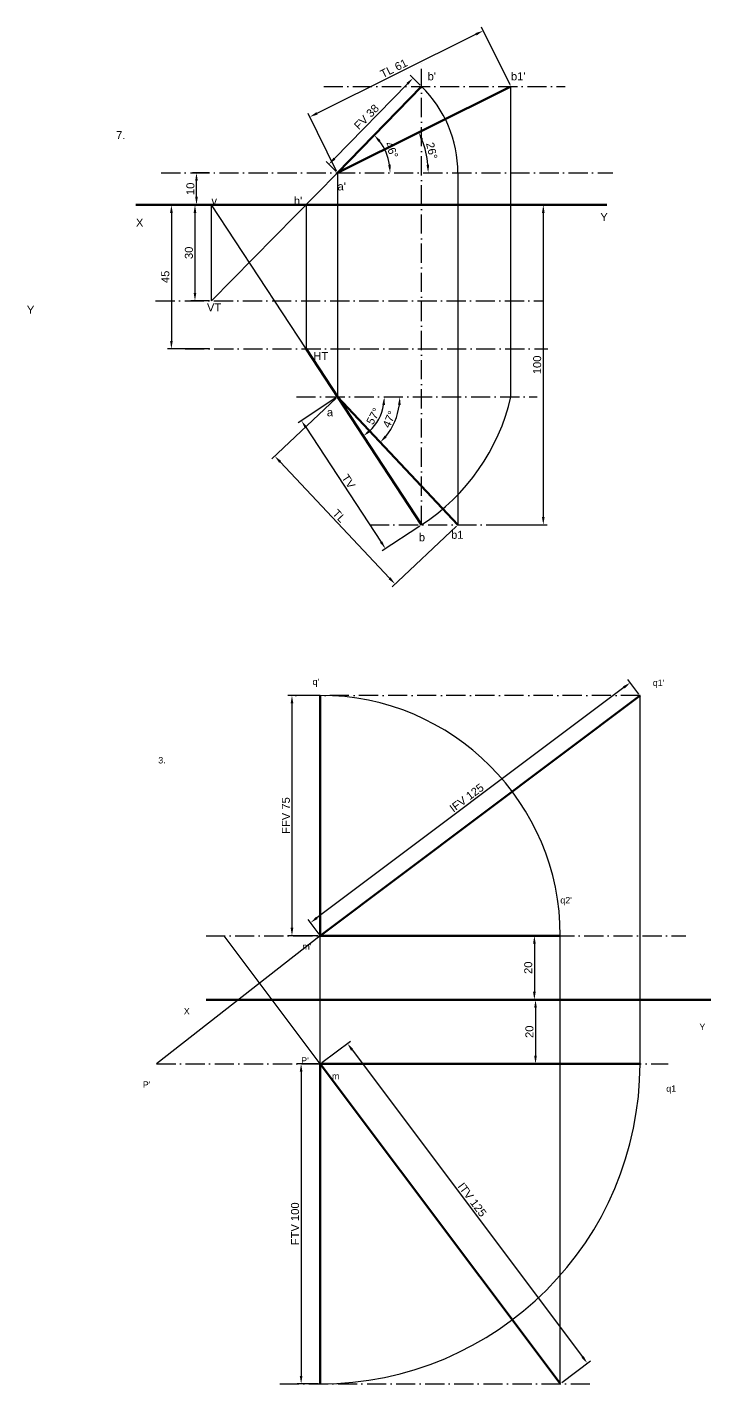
# Model space of a CAD drawing. Header units: millimetres. Extents: x 1097 to 1596, y 1025 to 1725.
# Drawn here: x 1382.2 to 1596, y 1301.1 to 1725 of the extents above; entities that cross this region are included whole.
import ezdxf

# ---------------------------------------------------------------- set-up
doc = ezdxf.new("R2010")
doc.units = ezdxf.units.MM
doc.header["$LTSCALE"] = 0.5
doc.linetypes.add('ACAD_ISO10W100', pattern=[18, 12, -3, 0, -3])
doc.styles.get("Standard").update_dxf_attribs({"font": 'arial.ttf'})
doc.dimstyles.new('ISO-25', dxfattribs={"dimtxt": 2.5, "dimasz": 2.5, "dimexe": 1.25, "dimexo": 0.625, "dimtad": 1, "dimdec": 0, "dimtxsty": 'Standard', "dimcen": 2.5, "dimadec": 0, "dimazin": 0, "dimtfac": 1, "dimtdec": 0, "dimtmove": 0, "dimatfit": 3, "dimfxl": 1, "dimarcsym": 0})

# ---------------------------------------------------------------- blocks, each defined once
blk = doc.blocks.new('*D24')
at = {"color": 0, "lineweight": -2, "transparency": 16777216}
for p, q in [((1439.19, 1679.48), (1433.9, 1679.48)), ((1435.15, 1671.98), (1435.15, 1676.98)), ((1439.19, 1669.48), (1433.9, 1669.48))]:
    blk.add_line(p, q, dxfattribs=at)
at = {"color": 0, "transparency": 16777216}
for points in [[(1434.74, 1676.98), (1435.57, 1676.98), (1435.15, 1679.48)], [(1434.74, 1671.98), (1435.57, 1671.98), (1435.15, 1669.48)]]:
    blk.add_solid(points, dxfattribs=at)
at = {"layer": 'Defpoints', "color": 0, "transparency": 16777216}
for p in [(1435.15, 1679.48), (1439.82, 1679.48), (1439.82, 1669.48)]:
    blk.add_point(p, dxfattribs=at)
at = {"color": 0, "transparency": 16777216, "insert": (1433.25, 1674.48), "char_height": 2.5, "attachment_point": 5, "rotation": 90}
blk.add_mtext('10', dxfattribs=at)
blk = doc.blocks.new('*D25')
at = {"color": 0, "lineweight": -2, "transparency": 16777216}
for p, q in [((1439.19, 1669.48), (1433.43, 1669.48)), ((1434.68, 1666.98), (1434.68, 1641.98)), ((1439.19, 1639.48), (1433.43, 1639.48))]:
    blk.add_line(p, q, dxfattribs=at)
at = {"color": 0, "transparency": 16777216}
for points in [[(1434.26, 1666.98), (1435.1, 1666.98), (1434.68, 1669.48)], [(1434.26, 1641.98), (1435.1, 1641.98), (1434.68, 1639.48)]]:
    blk.add_solid(points, dxfattribs=at)
at = {"layer": 'Defpoints', "color": 0, "transparency": 16777216}
for p in [(1439.82, 1669.48), (1434.68, 1639.48), (1439.82, 1639.48)]:
    blk.add_point(p, dxfattribs=at)
at = {"color": 0, "transparency": 16777216, "insert": (1432.78, 1654.48), "char_height": 2.5, "attachment_point": 5, "rotation": 90}
blk.add_mtext('30', dxfattribs=at)
blk = doc.blocks.new('*D26')
at = {"color": 0, "lineweight": -2, "transparency": 16777216}
blk.add_arc((1479.26, 1679.48), 16.45, 8.7185, 36.9748, dxfattribs=at)
at = {"color": 0, "transparency": 16777216}
for points in [[(1492.08, 1689.09), (1492.71, 1689.64), (1490.74, 1691.25)], [(1495.93, 1682), (1495.1, 1681.94), (1495.7, 1679.48)]]:
    blk.add_solid(points, dxfattribs=at)
at = {"layer": 'Defpoints', "color": 0, "transparency": 16777216}
for p in [(1505.55, 1706.41), (1495.12, 1683.8), (1424.13, 1679.48), (1479.26, 1679.48), (1565.32, 1679.48)]:
    blk.add_point(p, dxfattribs=at)
at = {"color": 0, "transparency": 16777216, "insert": (1496.16, 1686.6), "char_height": 2.5, "attachment_point": 5, "rotation": 292.8466}
blk.add_mtext('46°', dxfattribs=at)
blk = doc.blocks.new('*D27')
at = {"color": 0, "lineweight": -2, "transparency": 16777216}
blk.add_arc((1479.26, 1679.48), 28.35, 5.0538, 21.361, dxfattribs=at)
at = {"color": 0, "transparency": 16777216}
for points in [[(1505.28, 1689.64), (1506.04, 1689.97), (1504.65, 1692.09)], [(1507.91, 1681.99), (1507.08, 1681.96), (1507.61, 1679.48)]]:
    blk.add_solid(points, dxfattribs=at)
at = {"layer": 'Defpoints', "color": 0, "transparency": 16777216}
for p in [(1533.48, 1706.41), (1507.27, 1683.82), (1424.13, 1679.48), (1479.26, 1679.48), (1565.32, 1679.48)]:
    blk.add_point(p, dxfattribs=at)
at = {"color": 0, "transparency": 16777216, "insert": (1508.71, 1686.39), "char_height": 2.5, "attachment_point": 5, "rotation": 283.2074}
blk.add_mtext('26°', dxfattribs=at)
blk = doc.blocks.new('*D28')
at = {"color": 0, "lineweight": -2, "transparency": 16777216}
blk.add_arc((1479.26, 1609.48), 14.63, 313.1161, 350.2, dxfattribs=at)
at = {"color": 0, "transparency": 16777216}
for points in [[(1493.26, 1607.02), (1494.09, 1606.95), (1493.89, 1609.48)], [(1489.52, 1598.47), (1489, 1599.12), (1487.29, 1597.25)]]:
    blk.add_solid(points, dxfattribs=at)
at = {"layer": 'Defpoints', "color": 0, "transparency": 16777216}
for p in [(1469.4, 1624.48), (1466.41, 1609.48), (1541.7, 1609.48), (1490.82, 1600.51), (1505.55, 1569.48)]:
    blk.add_point(p, dxfattribs=at)
at = {"color": 0, "transparency": 16777216, "insert": (1490.47, 1603.43), "char_height": 2.5, "attachment_point": 5, "rotation": 61.6581}
blk.add_mtext('57°', dxfattribs=at)
blk = doc.blocks.new('*D29')
at = {"color": 0, "lineweight": -2, "transparency": 16777216}
blk.add_arc((1479.26, 1609.48), 19.49, 320.6138, 352.6448, dxfattribs=at)
at = {"color": 0, "transparency": 16777216}
for points in [[(1498.17, 1607.01), (1499, 1606.96), (1498.74, 1609.48)], [(1494.62, 1596.83), (1494.01, 1597.4), (1492.61, 1595.29)]]:
    blk.add_solid(points, dxfattribs=at)
at = {"layer": 'Defpoints', "color": 0, "transparency": 16777216}
for p in [(1466.41, 1609.48), (1479.26, 1609.48), (1541.7, 1609.48), (1495.93, 1599.39), (1516.9, 1569.48)]:
    blk.add_point(p, dxfattribs=at)
at = {"color": 0, "transparency": 16777216, "insert": (1495.42, 1602.49), "char_height": 2.5, "attachment_point": 5, "rotation": 66.6293}
blk.add_mtext('47°', dxfattribs=at)
blk = doc.blocks.new('*D30')
at = {"color": 0, "lineweight": -2, "transparency": 16777216}
for p, q in [((1439.19, 1669.48), (1426.05, 1669.48)), ((1427.3, 1666.98), (1427.3, 1626.98)), ((1439.19, 1624.48), (1426.05, 1624.48))]:
    blk.add_line(p, q, dxfattribs=at)
at = {"color": 0, "transparency": 16777216}
for points in [[(1426.89, 1666.98), (1427.72, 1666.98), (1427.3, 1669.48)], [(1426.89, 1626.98), (1427.72, 1626.98), (1427.3, 1624.48)]]:
    blk.add_solid(points, dxfattribs=at)
at = {"layer": 'Defpoints', "color": 0, "transparency": 16777216}
for p in [(1439.82, 1669.48), (1427.3, 1624.48), (1439.82, 1624.48)]:
    blk.add_point(p, dxfattribs=at)
at = {"color": 0, "transparency": 16777216, "insert": (1425.41, 1646.98), "char_height": 2.5, "attachment_point": 5, "rotation": 90}
blk.add_mtext('45', dxfattribs=at)
blk = doc.blocks.new('*D31')
at = {"color": 0, "lineweight": -2, "transparency": 16777216}
for p, q in [((1525.99, 1669.48), (1544.85, 1669.48)), ((1543.6, 1666.98), (1543.6, 1571.98)), ((1525.99, 1569.48), (1544.85, 1569.48))]:
    blk.add_line(p, q, dxfattribs=at)
at = {"color": 0, "transparency": 16777216}
for points in [[(1543.18, 1666.98), (1544.01, 1666.98), (1543.6, 1669.48)], [(1543.18, 1571.98), (1544.01, 1571.98), (1543.6, 1569.48)]]:
    blk.add_solid(points, dxfattribs=at)
at = {"layer": 'Defpoints', "color": 0, "transparency": 16777216}
for p in [(1525.36, 1669.48), (1525.36, 1569.48), (1543.6, 1569.48)]:
    blk.add_point(p, dxfattribs=at)
at = {"color": 0, "transparency": 16777216, "insert": (1541.69, 1619.48), "char_height": 2.5, "attachment_point": 5, "rotation": 90}
blk.add_mtext('100', dxfattribs=at)
blk = doc.blocks.new('*D32')
at = {"color": 0, "lineweight": -2, "transparency": 16777216}
for p, q in [((1505.1, 1706.85), (1501.94, 1709.94)), ((1501.09, 1707.28), (1478.29, 1683.92)), ((1478.81, 1679.92), (1475.65, 1683))]:
    blk.add_line(p, q, dxfattribs=at)
at = {"color": 0, "transparency": 16777216}
for points in [[(1500.79, 1707.57), (1501.38, 1706.98), (1502.83, 1709.06)], [(1477.99, 1684.21), (1478.58, 1683.63), (1476.54, 1682.13)]]:
    blk.add_solid(points, dxfattribs=at)
at = {"layer": 'Defpoints', "color": 0, "transparency": 16777216}
for p in [(1505.55, 1706.41), (1476.54, 1682.13), (1479.26, 1679.48)]:
    blk.add_point(p, dxfattribs=at)
at = {"color": 0, "transparency": 16777216, "insert": (1488.32, 1696.93), "char_height": 2.5, "attachment_point": 5, "rotation": 45.6933}
blk.add_mtext('FV 38', dxfattribs=at)
blk = doc.blocks.new('*D23')
at = {"color": 0, "lineweight": -2, "transparency": 16777216}
for p, q in [((1522.57, 1722.76), (1472.82, 1698.05)), ((1533.2, 1706.97), (1524.25, 1725)), ((1478.98, 1680.04), (1470.03, 1698.06))]:
    blk.add_line(p, q, dxfattribs=at)
at = {"color": 0, "transparency": 16777216}
for points in [[(1522.38, 1723.14), (1522.75, 1722.39), (1524.81, 1723.88)], [(1472.64, 1698.43), (1473.01, 1697.68), (1470.58, 1696.94)]]:
    blk.add_solid(points, dxfattribs=at)
at = {"layer": 'Defpoints', "color": 0, "transparency": 16777216}
for p in [(1533.48, 1706.41), (1470.58, 1696.94), (1479.26, 1679.48)]:
    blk.add_point(p, dxfattribs=at)
at = {"color": 0, "transparency": 16777216, "insert": (1496.85, 1712.11), "char_height": 2.5, "attachment_point": 5, "rotation": 26.4148}
blk.add_mtext('TL 61', dxfattribs=at)
blk = doc.blocks.new('*D34')
at = {"color": 0, "lineweight": -2, "transparency": 16777216}
for p, q in [((1478.73, 1609.14), (1466.92, 1601.37)), ((1469.34, 1599.97), (1492.88, 1564.14)), ((1505.03, 1569.14), (1493.21, 1561.37))]:
    blk.add_line(p, q, dxfattribs=at)
at = {"color": 0, "transparency": 16777216}
for points in [[(1469.68, 1600.2), (1468.99, 1599.74), (1467.96, 1602.06)], [(1493.23, 1564.37), (1492.53, 1563.92), (1494.25, 1562.06)]]:
    blk.add_solid(points, dxfattribs=at)
at = {"layer": 'Defpoints', "color": 0, "transparency": 16777216}
for p in [(1479.26, 1609.48), (1505.55, 1569.48), (1494.25, 1562.06)]:
    blk.add_point(p, dxfattribs=at)
at = {"color": 0, "transparency": 16777216, "insert": (1482.68, 1583.09), "char_height": 2.5, "attachment_point": 5, "rotation": 303.3161}
blk.add_mtext('TV', dxfattribs=at)
blk = doc.blocks.new('*D35')
at = {"color": 0, "lineweight": -2, "transparency": 16777216}
for p, q in [((1478.8, 1609.05), (1458.7, 1590.13)), ((1461.32, 1589.17), (1495.54, 1552.81)), ((1516.44, 1569.05), (1496.34, 1550.13))]:
    blk.add_line(p, q, dxfattribs=at)
at = {"color": 0, "transparency": 16777216}
for points in [[(1461.63, 1589.46), (1461.02, 1588.88), (1459.61, 1590.99)], [(1495.84, 1553.1), (1495.23, 1552.53), (1497.25, 1550.99)]]:
    blk.add_solid(points, dxfattribs=at)
at = {"layer": 'Defpoints', "color": 0, "transparency": 16777216}
for p in [(1479.26, 1609.48), (1516.9, 1569.48), (1497.25, 1550.99)]:
    blk.add_point(p, dxfattribs=at)
at = {"color": 0, "transparency": 16777216, "insert": (1479.79, 1572.28), "char_height": 2.5, "attachment_point": 5, "rotation": 313.2586}
blk.add_mtext('TL', dxfattribs=at)
blk = doc.blocks.new('*D79')
at = {"color": 0, "lineweight": -2, "transparency": 16777216}
for p, q in [((1548.3, 1441.14), (1539.56, 1441.14)), ((1540.81, 1438.64), (1540.81, 1423.64)), ((1548.3, 1421.14), (1539.56, 1421.14))]:
    blk.add_line(p, q, dxfattribs=at)
at = {"color": 0, "transparency": 16777216}
for points in [[(1540.39, 1438.64), (1541.23, 1438.64), (1540.81, 1441.14)], [(1540.39, 1423.64), (1541.23, 1423.64), (1540.81, 1421.14)]]:
    blk.add_solid(points, dxfattribs=at)
at = {"layer": 'Defpoints', "color": 0, "transparency": 16777216}
for p in [(1548.92, 1441.14), (1540.81, 1421.14), (1548.92, 1421.14)]:
    blk.add_point(p, dxfattribs=at)
at = {"color": 0, "transparency": 16777216, "insert": (1538.91, 1431.14), "char_height": 2.5, "attachment_point": 5, "rotation": 90}
blk.add_mtext('20', dxfattribs=at)
blk = doc.blocks.new('*D80')
at = {"color": 0, "lineweight": -2, "transparency": 16777216}
for p, q in [((1548.3, 1421.14), (1539.92, 1421.14)), ((1541.17, 1418.64), (1541.17, 1403.64)), ((1548.3, 1401.14), (1539.92, 1401.14))]:
    blk.add_line(p, q, dxfattribs=at)
at = {"color": 0, "transparency": 16777216}
for points in [[(1540.75, 1418.64), (1541.58, 1418.64), (1541.17, 1421.14)], [(1540.75, 1403.64), (1541.58, 1403.64), (1541.17, 1401.14)]]:
    blk.add_solid(points, dxfattribs=at)
at = {"layer": 'Defpoints', "color": 0, "transparency": 16777216}
for p in [(1548.92, 1421.14), (1541.17, 1401.14), (1548.92, 1401.14)]:
    blk.add_point(p, dxfattribs=at)
at = {"color": 0, "transparency": 16777216, "insert": (1539.27, 1411.14), "char_height": 2.5, "attachment_point": 5, "rotation": 90}
blk.add_mtext('20', dxfattribs=at)
blk = doc.blocks.new('*D81')
at = {"color": 0, "lineweight": -2, "transparency": 16777216}
for p, q in [((1568.79, 1518.7), (1472.79, 1446.7)), ((1573.47, 1516.64), (1570.04, 1521.2)), ((1473.47, 1441.64), (1470.04, 1446.2))]:
    blk.add_line(p, q, dxfattribs=at)
at = {"color": 0, "transparency": 16777216}
for points in [[(1568.54, 1519.04), (1569.04, 1518.37), (1570.79, 1520.2)], [(1472.54, 1447.04), (1473.04, 1446.37), (1470.79, 1445.2)]]:
    blk.add_solid(points, dxfattribs=at)
at = {"layer": 'Defpoints', "color": 0, "transparency": 16777216}
for p in [(1573.84, 1516.14), (1470.79, 1445.2), (1473.84, 1441.14)]:
    blk.add_point(p, dxfattribs=at)
at = {"color": 0, "transparency": 16777216, "insert": (1519.65, 1484.23), "char_height": 2.5, "attachment_point": 5, "rotation": 36.8706}
blk.add_mtext('IFV 125', dxfattribs=at)
blk = doc.blocks.new('*D82')
at = {"color": 0, "lineweight": -2, "transparency": 16777216}
for p, q in [((1473.22, 1516.22), (1463.76, 1516.22)), ((1465.01, 1513.72), (1465.01, 1443.64)), ((1473.22, 1441.14), (1463.76, 1441.14))]:
    blk.add_line(p, q, dxfattribs=at)
at = {"color": 0, "transparency": 16777216}
for points in [[(1464.59, 1513.72), (1465.43, 1513.72), (1465.01, 1516.22)], [(1464.59, 1443.64), (1465.43, 1443.64), (1465.01, 1441.14)]]:
    blk.add_solid(points, dxfattribs=at)
at = {"layer": 'Defpoints', "color": 0, "transparency": 16777216}
for p in [(1473.84, 1516.22), (1465.01, 1441.14), (1473.84, 1441.14)]:
    blk.add_point(p, dxfattribs=at)
at = {"color": 0, "transparency": 16777216, "insert": (1463.11, 1478.68), "char_height": 2.5, "attachment_point": 5, "rotation": 90}
blk.add_mtext('FFV 75', dxfattribs=at)
blk = doc.blocks.new('*D83')
at = {"color": 0, "lineweight": -2, "transparency": 16777216}
for p, q in [((1473.22, 1401.14), (1466.62, 1401.14)), ((1467.87, 1398.64), (1467.87, 1303.64)), ((1473.22, 1301.14), (1466.62, 1301.14))]:
    blk.add_line(p, q, dxfattribs=at)
at = {"color": 0, "transparency": 16777216}
for points in [[(1467.45, 1398.64), (1468.29, 1398.64), (1467.87, 1401.14)], [(1467.45, 1303.64), (1468.29, 1303.64), (1467.87, 1301.14)]]:
    blk.add_solid(points, dxfattribs=at)
at = {"layer": 'Defpoints', "color": 0, "transparency": 16777216}
for p in [(1473.84, 1401.14), (1467.87, 1301.14), (1473.84, 1301.14)]:
    blk.add_point(p, dxfattribs=at)
at = {"color": 0, "transparency": 16777216, "insert": (1465.97, 1351.14), "char_height": 2.5, "attachment_point": 5, "rotation": 90}
blk.add_mtext('FTV 100', dxfattribs=at)
blk = doc.blocks.new('*D84')
at = {"color": 0, "lineweight": -2, "transparency": 16777216}
for p, q in [((1474.34, 1401.51), (1483.31, 1408.25)), ((1483.81, 1405.5), (1555.89, 1309.56)), ((1549.42, 1301.57), (1558.39, 1308.31))]:
    blk.add_line(p, q, dxfattribs=at)
at = {"color": 0, "transparency": 16777216}
for points in [[(1484.15, 1405.75), (1483.48, 1405.25), (1482.31, 1407.5)], [(1556.22, 1309.81), (1555.55, 1309.31), (1557.39, 1307.56)]]:
    blk.add_solid(points, dxfattribs=at)
at = {"layer": 'Defpoints', "color": 0, "transparency": 16777216}
for p in [(1473.84, 1401.14), (1557.39, 1307.56), (1548.92, 1301.2)]:
    blk.add_point(p, dxfattribs=at)
at = {"color": 0, "transparency": 16777216, "insert": (1521.37, 1358.67), "char_height": 2.5, "attachment_point": 5, "rotation": 306.9153}
blk.add_mtext('ITV 125', dxfattribs=at)

msp = doc.modelspace()

# ---------------------------------------------------------------- linework, layer by layer
at = {"color": 1, "linetype": 'ACAD_ISO10W100'}
for p, q in [((1505.55, 1569.48), (1505.55, 1713.51)), ((1474.93, 1706.41), (1550.46, 1706.41)), ((1424.13, 1679.48), (1565.32, 1679.48)), ((1422.37, 1639.48), (1543.6, 1639.48)), ((1431.6, 1624.48), (1545.02, 1624.48)), ((1466.41, 1609.48), (1541.7, 1609.48)), ((1489.37, 1569.48), (1527.02, 1569.48)), ((1573.84, 1516.14), (1463.84, 1516.14)), ((1438.13, 1441.14), (1588.13, 1441.14)), ((1422.65, 1401.14), (1582.65, 1401.14)), ((1461.18, 1301.14), (1558.29, 1301.14))]:
    msp.add_line(p, q, dxfattribs=at)
at = {"lineweight": 60}
for p, q in [((1479.26, 1679.48), (1505.55, 1706.41)), ((1533.48, 1706.41), (1479.26, 1679.48)), ((1505.55, 1569.48), (1469.4, 1624.48)), ((1479.26, 1609.48), (1516.9, 1569.48))]:
    msp.add_line(p, q, dxfattribs=at)
for p, q in [((1533.48, 1609.48), (1533.48, 1706.41)), ((1439.82, 1639.48), (1479.26, 1679.48)), ((1479.26, 1679.48), (1479.26, 1609.48)), ((1516.9, 1679.48), (1516.9, 1569.48)), ((1439.82, 1639.48), (1439.82, 1669.48)), ((1469.4, 1624.48), (1439.82, 1669.48)), ((1469.4, 1669.48), (1469.4, 1624.48)), ((1573.84, 1401.14), (1573.84, 1516.14)), ((1473.84, 1441.14), (1422.65, 1401.14)), ((1473.84, 1401.14), (1443.79, 1441.14)), ((1473.84, 1401.14), (1473.84, 1441.14)), ((1548.92, 1301.2), (1548.92, 1441.14))]:
    msp.add_line(p, q)
at = {"lineweight": 100}
msp.add_line((1416.21, 1669.48), (1563.48, 1669.48), dxfattribs=at)
at = {"lineweight": 70}
for p, q in [((1473.84, 1441.14), (1573.84, 1516.14)), ((1473.84, 1441.14), (1473.84, 1516.14)), ((1473.84, 1441.14), (1548.92, 1441.14)), ((1473.84, 1401.14), (1473.84, 1301.14)), ((1473.84, 1401.14), (1548.92, 1301.2)), ((1473.84, 1401.14), (1573.84, 1401.14))]:
    msp.add_line(p, q, dxfattribs=at)
at = {"lineweight": 50}
msp.add_line((1438.13, 1421.14), (1596.01, 1421.14), dxfattribs=at)
for centre, radius, start, end in [((1479.26, 1679.48), 37.64, 0, 45.6933), ((1469.4, 1624.48), 65.82, 303.3161, 346.8262), ((1473.84, 1441.14), 75.08, 0, 90), ((1473.84, 1401.14), 100, 270, 0)]:
    msp.add_arc(centre, radius, start, end)

# ---------------------------------------------------------------- texts
for s, p in [("q'", (1471.44, 1519.49)), ("q1'", (1577.84, 1519.17)), ('3.', (1423.2, 1494.96)), ("q2'", (1548.92, 1451.23)), ("m'", (1468.26, 1436.81)), ('X', (1431.18, 1416.56)), ('Y', (1592.4, 1411.68)), ("P'", (1467.87, 1401.17)), ("P'", (1418.36, 1393.64)), ('m', (1477.51, 1396.28)), ('q1', (1582.05, 1392.38))]:
    msp.add_text(s, height=2).set_placement(p)
at = {"char_height": 2.5, "attachment_point": 1}
for s, insert in [("b'", (1507.42, 1710.89)), ("b1'", (1533.48, 1710.89)), ('7.', (1410, 1692.5)), ("a'", (1479.26, 1676.49)), ('v', (1439.82, 1671.98)), ("h'", (1465.59, 1671.98)), ('Y', (1561.43, 1666.92)), ('X', (1416.21, 1665.16)), ('Y', (1382.11, 1637.93)), ('VT', (1438.43, 1638.7)), ('HT', (1471.69, 1623.49)), ('a', (1475.93, 1605.94)), ('b', (1504.68, 1566.88)), ('b1', (1514.77, 1567.64))]:
    msp.add_mtext(s, dxfattribs=dict(at, insert=insert))

# ---------------------------------------------------------------- dimensions: what is measured, and where the dimension line sits
for p1, p2, distance, text, picture, middle in [((1533.48, 1706.41), (1479.26, 1679.48), -19.5, 'TL <>', '*D23', (1496.85, 1712.11)), ((1505.55, 1706.41), (1479.26, 1679.48), -3.8, 'FV <>', '*D32', (1488.32, 1696.93)), ((1479.26, 1609.48), (1516.9, 1569.48), -26.98, 'TL', '*D35', (1479.79, 1572.28)), ((1479.26, 1609.48), (1505.55, 1569.48), -13.51, 'TV', '*D34', (1482.68, 1583.09)), ((1573.84, 1516.14), (1473.84, 1441.14), -5.08, 'IFV <>', '*D81', (1519.65, 1484.23)), ((1473.84, 1516.22), (1473.84, 1441.14), -8.83, 'FFV <>', '*D82', (1463.11, 1478.68)), ((1473.84, 1401.14), (1548.92, 1301.2), 10.59, 'ITV <>', '*D84', (1521.37, 1358.67)), ((1473.84, 1401.14), (1473.84, 1301.14), -5.97, 'FTV <>', '*D83', (1465.97, 1351.14))]:
    dim = msp.add_aligned_dim(p1=p1, p2=p2, distance=distance, text=text, dimstyle='ISO-25')
    dim.commit()
    dim.dimension.update_dxf_attribs({"geometry": picture, "text_midpoint": middle})
for base, line1, line2, picture, middle in [((1495.12, 1683.8), ((1479.26, 1679.48), (1505.55, 1706.41)), ((1424.13, 1679.48), (1565.32, 1679.48)), '*D26', (1496.16, 1686.6)), ((1507.27, 1683.82), ((1533.48, 1706.41), (1479.26, 1679.48)), ((1424.13, 1679.48), (1565.32, 1679.48)), '*D27', (1508.71, 1686.39)), ((1490.82, 1600.51), ((1505.55, 1569.48), (1469.4, 1624.48)), ((1466.41, 1609.48), (1541.7, 1609.48)), '*D28', (1490.47, 1603.43)), ((1495.93, 1599.39), ((1479.26, 1609.48), (1516.9, 1569.48)), ((1466.41, 1609.48), (1541.7, 1609.48)), '*D29', (1495.42, 1602.49))]:
    dim = msp.add_angular_dim_2l(base=base, line1=line1, line2=line2, dimstyle='ISO-25')
    dim.commit()
    dim.dimension.update_dxf_attribs({"geometry": picture, "text_midpoint": middle})
for p1, p2, distance, picture, middle in [((1439.82, 1669.48), (1439.82, 1679.48), 4.67, '*D24', (1433.25, 1674.48)), ((1439.82, 1669.48), (1439.82, 1639.48), -5.14, '*D25', (1432.78, 1654.48)), ((1525.36, 1669.48), (1525.36, 1569.48), 18.23, '*D31', (1541.69, 1619.48))]:
    dim = msp.add_aligned_dim(p1=p1, p2=p2, distance=distance, dimstyle='ISO-25')
    dim.commit()
    dim.dimension.update_dxf_attribs({"geometry": picture, "text_midpoint": middle})
dim = msp.add_linear_dim(base=(1427.3, 1624.48), p1=(1439.82, 1669.48), p2=(1439.82, 1624.48), angle=270, dimstyle='ISO-25')
dim.commit()
dim.dimension.update_dxf_attribs({"geometry": '*D30', "text_midpoint": (1427.3, 1646.98), "dimtype": 161})
for base, p1, p2, picture, middle in [((1540.81, 1421.14), (1548.92, 1441.14), (1548.92, 1421.14), '*D79', (1538.91, 1431.14)), ((1541.17, 1401.14), (1548.92, 1421.14), (1548.92, 1401.14), '*D80', (1539.27, 1411.14))]:
    dim = msp.add_linear_dim(base=base, p1=p1, p2=p2, angle=90, dimstyle='ISO-25')
    dim.commit()
    dim.dimension.update_dxf_attribs({"geometry": picture, "text_midpoint": middle})

doc.saveas('drawing.dxf')
